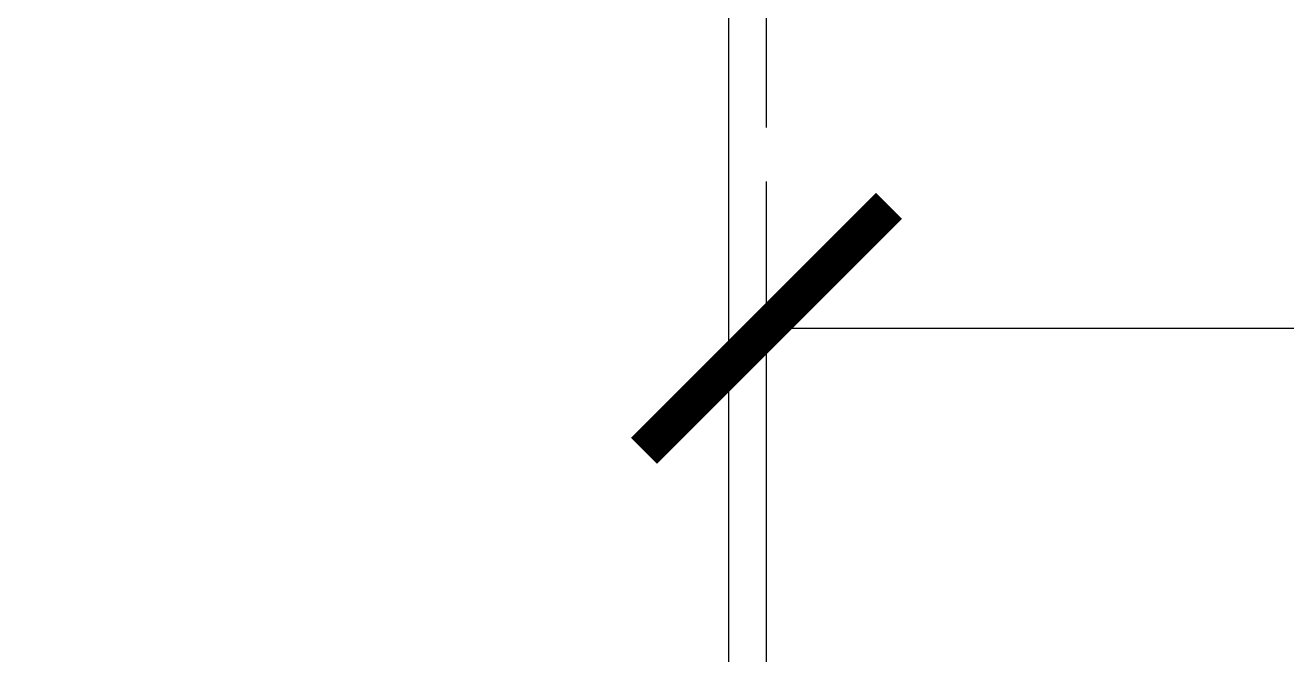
# Model space of a CAD drawing. Header units: millimetres. Extents: x -101 to 3415, y -52 to 1366.
# Drawn here: x 326.667 to 330.201, y 126.949 to 128.712 of the extents above; entities that cross this region are included whole.
import ezdxf

# ---------------------------------------------------------------- set-up
doc = ezdxf.new("R2010")
doc.units = ezdxf.units.MM
doc.linetypes.add('HIDDEN', pattern=[0.375, 0.25, -0.125])
doc.layers.add('00_ARQ', color=8, linetype='Continuous')

# ---------------------------------------------------------------- blocks, each defined once
blk = doc.blocks.new('_ArchTick')
at = {"color": 0, "linetype": 'ByBlock', "const_width": 0.15}
blk.add_lwpolyline([(-0.5, -0.5), (0.5, 0.5)], dxfattribs=at)

msp = doc.modelspace()

# ---------------------------------------------------------------- linework, layer by layer
at = {"layer": '00_ARQ', "color": 9}
for p, q in [((328.7437208643106, 126.8956181160194), (328.7437208643106, 128.2744184435237)), ((328.7437208643106, 127.8628557846668), (333.6183708103214, 127.8628557846668))]:
    msp.add_line(p, q, dxfattribs=at)
msp.add_lwpolyline([(320.3967613598603, 126.9440777226453), (320.3967613598603, 126.9681248923027, 0.4142135625539563), (320.3950236508523, 126.9698626013107), (320.3517682171638, 126.9698626013107, 0.2990436666199896), (320.3501734767308, 126.9688151354037, -0.8140978549503771), (320.3386852957771, 126.9711946576663, -0.4142135623720783), (320.344675818923, 126.9771851808122), (320.3950236508573, 126.9771792707996, 0.4142135618354183), (320.3967613598603, 126.9789169797993), (320.3967613598603, 126.9972214161103, 0.414213562373095), (320.3950236508523, 126.9989591251175), (320.344675818923, 126.9989591251175, -0.9999746319933948), (320.3446761227657, 127.0109364134752, -0.2992064289276534), (320.3501734767308, 127.0073232605125, 0.2990436663659427), (320.3517682171622, 127.0062757946056), (320.395023650854, 127.0062757946056, 0.4142135625525541), (320.3967613598603, 127.0080135036103), (320.3967613598603, 127.0320606732693, -0.4142135623766002), (320.3984990688617, 127.0337983822715, 2.393763305771752e-12), (320.510974414364, 127.0337983822715, -0.4142135620982981), (320.5127121233654, 127.0320606732693)], format="xyb", dxfattribs=at)
msp.add_lwpolyline([(281.1289738605296, 169.1230504401843), (328.6370555316718, 169.1230504401843), (328.6370555316718, 96.00127099678804)], dxfattribs=at)
at = {"layer": '00_ARQ', "color": 9, "linetype": 'HIDDEN', "ltscale": 1.5}
msp.add_lwpolyline([(328.7437208643106, 119.9876959482252), (328.7437208643106, 133.3462484406397)], dxfattribs=at)

# ---------------------------------------------------------------- block references
at = {"layer": '00_ARQ', "color": 9, "xscale": 0.6859377647626195, "yscale": 0.6859377647626195, "zscale": 0.6859377647626195, "rotation": 180}
msp.add_blockref('_ArchTick', (328.7437208643106, 127.8628557846668), dxfattribs=at)

doc.saveas('drawing.dxf')
